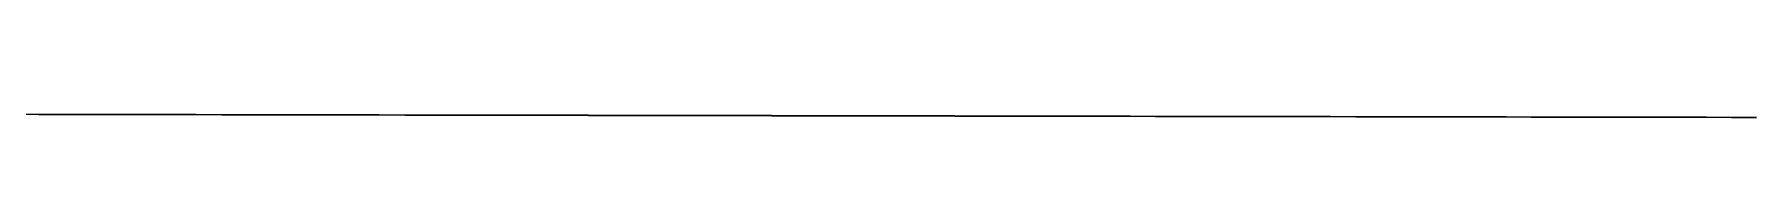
# Model space of a CAD drawing. Header units: metres. Extents: x -1161 to -1080, y 3 to 563.
# Drawn here: x -1093.566 to -1090.841, y 507.672 to 507.691 of the extents above; entities that cross this region are included whole.
import ezdxf

# ---------------------------------------------------------------- set-up
doc = ezdxf.new("R2010")
doc.units = ezdxf.units.M
doc.layers.add('A-GENM', color=7, linetype='Continuous', lineweight=35)

# ---------------------------------------------------------------- blocks, each defined once
blk = doc.blocks.new('CappingBeam_RS39A_CB04 - CappingBeam_RS39A_CB04-57951987-DRG-2873171 - BARRIER LAYOUT')
at = {"layer": 'A-GENM', "color": 253, "lineweight": 25, "true_color": 0xa3a3a3}
blk.add_open_spline([(107.7709, -5.1638), (107.8273, -5.3774), (107.94, -5.8047), (108.1655, -6.659), (108.4472, -7.7269), (108.7853, -9.0083), (109.1235, -10.2897), (109.4616, -11.5712), (109.7997, -12.8527), (110.133, -14.1159), (110.3536, -14.9519), (110.4615, -15.3607)], degree=3, knots=[0, 0, 0, 0, 0.0208333, 0.0416667, 0.0833333, 0.125, 0.1666667, 0.2083333, 0.25, 0.2916667, 0.3315493, 0.3315493, 0.3315493, 0.3315493], dxfattribs=at)
at = {"layer": 'A-GENM', "color": 9, "lineweight": 25, "true_color": 0xbebebe}
for points in [[(109.7997, -12.8527), (109.687, -12.4255), (109.5743, -11.9983), (109.4616, -11.5712)], [(110.1379, -14.1342), (110.0252, -13.707), (109.9124, -13.2798), (109.7997, -12.8527)], [(110.4615, -15.3607), (110.3536, -14.9519), (110.2457, -14.543), (110.1379, -14.1342)]]:
    blk.add_open_spline(points, degree=3, dxfattribs=at)
blk = doc.blocks.new('T2DPAA-T2D-C3S-RS-M3D-100334_rvt-1-DRG-2873171 - BARRIER LAYOUT')
at = {"layer": 'A-GENM', "color": 253, "lineweight": 25, "true_color": 0xa3a3a3, "rotation": 75.11694444444437}
blk.add_blockref('CappingBeam_RS39A_CB04 - CappingBeam_RS39A_CB04-57951987-DRG-2873171 - BARRIER LAYOUT', (-1134.0578, 404.8616), dxfattribs=at)

msp = doc.modelspace()

# ---------------------------------------------------------------- block references
at = {"lineweight": 5}
msp.add_blockref('T2DPAA-T2D-C3S-RS-M3D-100334_rvt-1-DRG-2873171 - BARRIER LAYOUT', (0, 0), dxfattribs=at)

doc.saveas('drawing.dxf')
